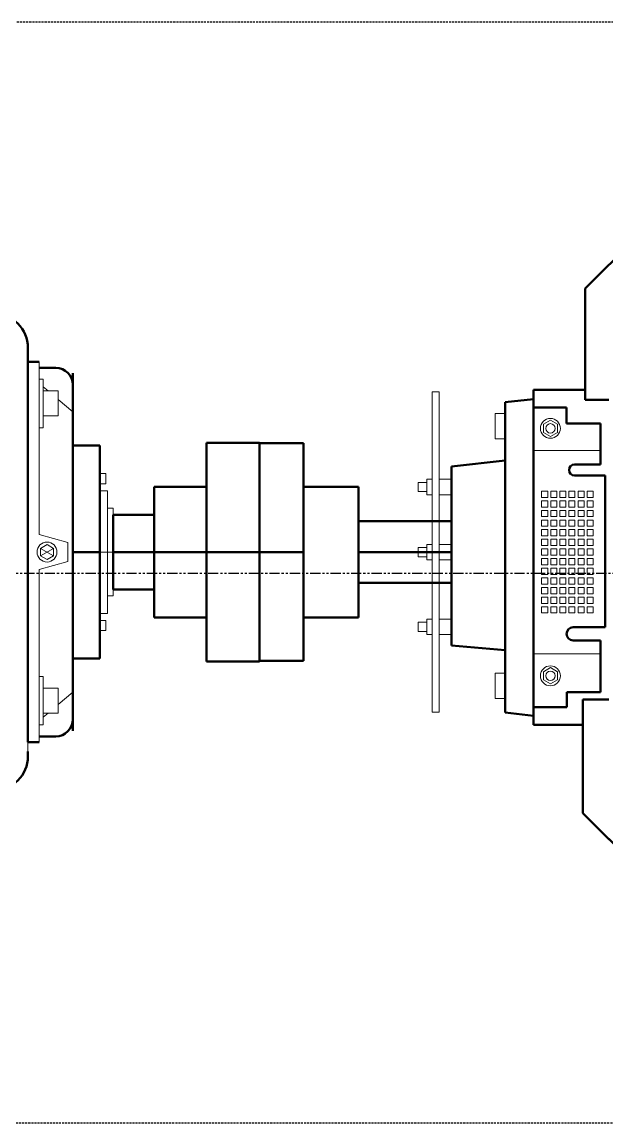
# Model space of a CAD drawing. Header units: inches. Extents: x 86328 to 235202, y 68629 to 184293.
# Drawn here: x 144101 to 144817, y 130718 to 132065 of the extents above; entities that cross this region are included whole.
import ezdxf

# ---------------------------------------------------------------- set-up
doc = ezdxf.new("R2010")
doc.units = ezdxf.units.IN
doc.header["$MEASUREMENT"] = 0
doc.linetypes.add('HIDDEN', pattern=[0.375, 0.25, -0.125])
doc.linetypes.add('PHANTOM2', pattern=[1.25, 0.625, -0.125, 0.125, -0.125, 0.125, -0.125])
doc.layers.add('DIM', color=251, linetype='Continuous', lineweight=0)
doc.layers.add('M-HVAC-EQPM-NEW', color=5, linetype='Continuous')

# ---------------------------------------------------------------- blocks, each defined once
blk = doc.blocks.new('BPS')
at = {"layer": 'DIM', "color": 5, "linetype": 'HIDDEN', "lineweight": 25, "ltscale": 10}
for p, q in [((159229.5, 209140.3), (156229.5, 209140.3)), ((156229.5, 207792.8), (159229.5, 207792.8))]:
    blk.add_line(p, q, dxfattribs=at)
at = {"layer": 'DIM', "color": 5, "lineweight": 50}
for p, q in [((158231.2, 208814), (158322.4, 208905.2)), ((158231.2, 208814), (158231.2, 208677.9)), ((157549.1, 208735.8), (157549.1, 208741.5)), ((157549.1, 208724.3), (157549.1, 208735.8)), ((157549.1, 208491.6), (157549.1, 208724.3)), ((157549.1, 208724.3), (157562.7, 208724.3)), ((157583, 208717.2), (157562.7, 208717.2)), ((157604.1, 208710.4), (157604.1, 208287.1)), ((157604.1, 208272.8), (157604.1, 208696.1)), ((158167.8, 208667.1), (158167.8, 208690.2)), ((158167.8, 208690.2), (158231.2, 208690.2)), ((158133.3, 208675.2), (158167.8, 208678.7)), ((158133.3, 208603.6), (158133.3, 208675.2)), ((158231.2, 208677.9), (158260.3, 208677.9)), ((158208.5, 208668.5), (158167.8, 208668.5)), ((158167.8, 208668.5), (158167.8, 208667.1)), ((158167.8, 208667.1), (158167.8, 208301.8)), ((158208.5, 208648.9), (158208.5, 208668.5)), ((158249.9, 208648.9), (158208.5, 208648.9)), ((158249.9, 208598.9), (158249.9, 208648.9)), ((157604.1, 208491.6), (157604.1, 208621.9)), ((157604.1, 208621.9), (157637, 208621.9)), ((157637, 208621.9), (157637, 208491.6)), ((157767.6, 208491.6), (157767.6, 208625.4)), ((157767.6, 208625.4), (157832.7, 208625.4)), ((157832.7, 208625.4), (157832.7, 208491.6)), ((157886.5, 208624.9), (157832.7, 208624.9)), ((157832.7, 208624.9), (157832.7, 208491.6)), ((157886.5, 208491.6), (157886.5, 208624.9)), ((158067.7, 208596.1), (158133.3, 208603.6)), ((158133.3, 208603.6), (158133.3, 208368.9)), ((158067.7, 208377.3), (158067.7, 208596.1)), ((158218.3, 208598.9), (158249.9, 208598.9)), ((158255.5, 208585.1), (158218.3, 208585.1)), ((158255.5, 208399.5), (158255.5, 208585.1)), ((157767.6, 208571.6), (157703.4, 208571.6)), ((157703.4, 208571.6), (157703.4, 208491.6)), ((157767.6, 208491.6), (157767.6, 208571.6)), ((157886.5, 208411.6), (157886.5, 208571.6)), ((157886.5, 208571.6), (157953.5, 208571.6)), ((157953.5, 208571.6), (157953.5, 208411.6)), ((157703.4, 208537.2), (157653.5, 208537.2)), ((157653.5, 208537.2), (157653.5, 208491.6)), ((157703.4, 208491.6), (157703.4, 208537.2)), ((158067.7, 208529.2), (157953.5, 208529.2)), ((157953.5, 208529.2), (157953.5, 208491.6)), ((158067.7, 208491.6), (158067.7, 208529.2)), ((157549.1, 208491.6), (157549.1, 208258.9)), ((157637, 208491.6), (157604.1, 208491.6)), ((157637, 208491.6), (157604.1, 208491.6)), ((157604.1, 208491.6), (157604.1, 208361.2)), ((157637, 208361.2), (157637, 208491.6)), ((157653.5, 208491.6), (157703.4, 208491.6)), ((157653.5, 208491.6), (157703.4, 208491.6)), ((157653.5, 208445.9), (157653.5, 208491.6)), ((157703.4, 208491.6), (157767.6, 208491.6)), ((157703.4, 208491.6), (157703.4, 208445.9)), ((157703.4, 208491.6), (157767.6, 208491.6)), ((157703.4, 208411.6), (157703.4, 208491.6)), ((157832.7, 208491.6), (157767.6, 208491.6)), ((157832.7, 208491.6), (157767.6, 208491.6)), ((157767.6, 208491.6), (157767.6, 208357.7)), ((157767.6, 208491.6), (157767.6, 208411.6)), ((157832.7, 208491.6), (157886.5, 208491.6)), ((157832.7, 208358.3), (157832.7, 208491.6)), ((157832.7, 208491.6), (157886.5, 208491.6)), ((157832.7, 208357.7), (157832.7, 208491.6)), ((157886.5, 208491.6), (157886.5, 208358.3)), ((157953.5, 208491.6), (158067.7, 208491.6)), ((157953.5, 208454), (157953.5, 208491.6)), ((157953.5, 208491.6), (158067.7, 208491.6)), ((158067.7, 208491.6), (158067.7, 208454)), ((157703.4, 208445.9), (157653.5, 208445.9)), ((158067.7, 208454), (157953.5, 208454)), ((157767.6, 208411.6), (157703.4, 208411.6)), ((157953.5, 208411.6), (157886.5, 208411.6)), ((158216.4, 208399.5), (158255.5, 208399.5)), ((158133.3, 208371.4), (158067.7, 208377.3)), ((158249.9, 208383.4), (158216.4, 208383.4)), ((158249.9, 208320.1), (158249.9, 208383.4)), ((157604.1, 208361.2), (157637, 208361.2)), ((158133.3, 208295.4), (158133.3, 208371.4)), ((157767.6, 208357.7), (157832.7, 208357.7)), ((157886.5, 208358.3), (157832.7, 208358.3)), ((158208.8, 208301.8), (158208.8, 208320.1)), ((158208.8, 208320.1), (158249.9, 208320.1)), ((158260.3, 208311), (158228.4, 208311)), ((158228.4, 208311), (158228.4, 208172)), ((158167.8, 208291), (158133.3, 208295.4)), ((158167.8, 208301.8), (158208.8, 208301.8)), ((158167.8, 208301.8), (158167.8, 208280.3)), ((158167.8, 208280.3), (158228.4, 208280.3)), ((157583, 208266), (157562.7, 208266)), ((157549.1, 208258.9), (157562.7, 208258.9)), ((157549.1, 208247.4), (157549.1, 208241.7)), ((158228.4, 208172), (158322.4, 208078)), ((158231.2, 208169.2), (158322.4, 208078))]:
    blk.add_line(p, q, dxfattribs=at)
at = {"layer": 'DIM', "color": 5, "linetype": 'Continuous'}
for p, q in [((157562.7, 208512.9), (157562.7, 208724.3)), ((157562.7, 208643.8), (157562.7, 208703.3)), ((157562.7, 208703.3), (157567.7, 208703.3)), ((157567.7, 208703.3), (157567.7, 208643.8)), ((157567.7, 208693.9), (157573.8, 208688.8)), ((157567.7, 208688.8), (157586.2, 208688.8)), ((157567.7, 208658.2), (157567.7, 208688.8)), ((157586.2, 208688.8), (157586.2, 208658.2)), ((158043.9, 208687.5), (158052.3, 208687.5)), ((158043.9, 208295.6), (158043.9, 208687.5)), ((158052.3, 208687.5), (158052.3, 208295.6)), ((157586.2, 208678.3), (157604.1, 208663.3)), ((157586.2, 208658.2), (157567.7, 208658.2)), ((158133.3, 208661), (158121.1, 208661)), ((158121.1, 208661), (158121.1, 208630.2)), ((158133.3, 208630.2), (158133.3, 208661)), ((157567.7, 208643.8), (157562.7, 208643.8)), ((158188.6, 208653), (158180, 208648)), ((158180, 208648), (158180, 208638.1)), ((158197.2, 208648), (158188.6, 208653)), ((158197.2, 208638.1), (158197.2, 208648)), ((158121.1, 208630.2), (158133.3, 208630.2)), ((158180, 208638.1), (158188.6, 208633.1)), ((158188.6, 208633.1), (158197.2, 208638.1)), ((158249.9, 208616), (158167.8, 208616)), ((157637, 208587.7), (157644.3, 208587.7)), ((157637, 208575.2), (157637, 208587.7)), ((157644.3, 208587.7), (157644.3, 208575.2)), ((158037.5, 208576.9), (158026.9, 208576.9)), ((158026.9, 208576.9), (158026.9, 208565.6)), ((158037.5, 208580.7), (158043.9, 208580.7)), ((158037.5, 208561.8), (158037.5, 208580.7)), ((158037.5, 208565.6), (158037.5, 208576.9)), ((158043.9, 208580.7), (158043.9, 208561.8)), ((158052.3, 208580.7), (158067.7, 208580.7)), ((158052.3, 208561.8), (158052.3, 208580.7)), ((158067.7, 208580.7), (158067.7, 208561.8)), ((157644.3, 208575.2), (157637, 208575.2)), ((157646.5, 208566.6), (157637, 208566.6)), ((157637, 208566.6), (157637, 208491.6)), ((157646.5, 208491.6), (157646.5, 208566.6)), ((158026.9, 208565.6), (158037.5, 208565.6)), ((158185.3, 208566.1), (158177.9, 208566.1)), ((158177.9, 208566.1), (158177.9, 208558.5)), ((158185.3, 208558.5), (158185.3, 208566.1)), ((158196.4, 208566.1), (158189, 208566.1)), ((158189, 208566.1), (158189, 208558.5)), ((158196.4, 208558.5), (158196.4, 208566.1)), ((158207.6, 208566.1), (158200.2, 208566.1)), ((158200.2, 208566.1), (158200.2, 208558.5)), ((158207.6, 208558.5), (158207.6, 208566.1)), ((158218.7, 208566.1), (158211.3, 208566.1)), ((158211.3, 208566.1), (158211.3, 208558.5)), ((158218.7, 208558.5), (158218.7, 208566.1)), ((158229.9, 208566.1), (158222.5, 208566.1)), ((158222.5, 208566.1), (158222.5, 208558.5)), ((158229.9, 208558.5), (158229.9, 208566.1)), ((158241, 208566.1), (158233.6, 208566.1)), ((158233.6, 208566.1), (158233.6, 208558.5)), ((158241, 208558.5), (158241, 208566.1)), ((158043.9, 208561.8), (158037.5, 208561.8)), ((158067.7, 208561.8), (158052.3, 208561.8)), ((158177.9, 208558.5), (158185.3, 208558.5)), ((158185.3, 208554.3), (158177.9, 208554.3)), ((158177.9, 208554.3), (158177.9, 208546.7)), ((158185.3, 208546.7), (158185.3, 208554.3)), ((158189, 208558.5), (158196.4, 208558.5)), ((158196.4, 208554.3), (158189, 208554.3)), ((158189, 208554.3), (158189, 208546.7)), ((158196.4, 208546.7), (158196.4, 208554.3)), ((158200.2, 208558.5), (158207.6, 208558.5)), ((158207.6, 208554.3), (158200.2, 208554.3)), ((158200.2, 208554.3), (158200.2, 208546.7)), ((158207.6, 208546.7), (158207.6, 208554.3)), ((158211.3, 208558.5), (158218.7, 208558.5)), ((158218.7, 208554.3), (158211.3, 208554.3)), ((158211.3, 208554.3), (158211.3, 208546.7)), ((158218.7, 208546.7), (158218.7, 208554.3)), ((158222.5, 208558.5), (158229.9, 208558.5)), ((158229.9, 208554.3), (158222.5, 208554.3)), ((158222.5, 208554.3), (158222.5, 208546.7)), ((158229.9, 208546.7), (158229.9, 208554.3)), ((158233.6, 208558.5), (158241, 208558.5)), ((158241, 208554.3), (158233.6, 208554.3)), ((158233.6, 208554.3), (158233.6, 208546.7)), ((158241, 208546.7), (158241, 208554.3)), ((157653.5, 208545.3), (157646.5, 208545.3)), ((157646.5, 208545.3), (157646.5, 208491.6)), ((157653.5, 208491.6), (157653.5, 208545.3)), ((158177.9, 208546.7), (158185.3, 208546.7)), ((158185.3, 208542.5), (158177.9, 208542.5)), ((158177.9, 208542.5), (158177.9, 208534.9)), ((158185.3, 208534.9), (158185.3, 208542.5)), ((158189, 208546.7), (158196.4, 208546.7)), ((158196.4, 208542.5), (158189, 208542.5)), ((158189, 208542.5), (158189, 208534.9)), ((158196.4, 208534.9), (158196.4, 208542.5)), ((158200.2, 208546.7), (158207.6, 208546.7)), ((158207.6, 208542.5), (158200.2, 208542.5)), ((158200.2, 208542.5), (158200.2, 208534.9)), ((158207.6, 208534.9), (158207.6, 208542.5)), ((158211.3, 208546.7), (158218.7, 208546.7)), ((158218.7, 208542.5), (158211.3, 208542.5)), ((158211.3, 208542.5), (158211.3, 208534.9)), ((158218.7, 208534.9), (158218.7, 208542.5)), ((158222.5, 208546.7), (158229.9, 208546.7)), ((158229.9, 208542.5), (158222.5, 208542.5)), ((158222.5, 208542.5), (158222.5, 208534.9)), ((158229.9, 208534.9), (158229.9, 208542.5)), ((158233.6, 208546.7), (158241, 208546.7)), ((158241, 208542.5), (158233.6, 208542.5)), ((158233.6, 208542.5), (158233.6, 208534.9)), ((158241, 208534.9), (158241, 208542.5)), ((158177.9, 208534.9), (158185.3, 208534.9)), ((158185.3, 208530.8), (158177.9, 208530.8)), ((158177.9, 208530.8), (158177.9, 208523.1)), ((158177.9, 208523.1), (158185.3, 208523.1)), ((158185.3, 208523.1), (158185.3, 208530.8)), ((158189, 208534.9), (158196.4, 208534.9)), ((158196.4, 208530.8), (158189, 208530.8)), ((158189, 208530.8), (158189, 208523.1)), ((158189, 208523.1), (158196.4, 208523.1)), ((158196.4, 208523.1), (158196.4, 208530.8)), ((158200.2, 208534.9), (158207.6, 208534.9)), ((158207.6, 208530.8), (158200.2, 208530.8)), ((158200.2, 208530.8), (158200.2, 208523.1)), ((158200.2, 208523.1), (158207.6, 208523.1)), ((158207.6, 208523.1), (158207.6, 208530.8)), ((158211.3, 208534.9), (158218.7, 208534.9)), ((158218.7, 208530.8), (158211.3, 208530.8)), ((158211.3, 208530.8), (158211.3, 208523.1)), ((158211.3, 208523.1), (158218.7, 208523.1)), ((158218.7, 208523.1), (158218.7, 208530.8)), ((158222.5, 208534.9), (158229.9, 208534.9)), ((158229.9, 208530.8), (158222.5, 208530.8)), ((158222.5, 208530.8), (158222.5, 208523.1)), ((158222.5, 208523.1), (158229.9, 208523.1)), ((158229.9, 208523.1), (158229.9, 208530.8)), ((158233.6, 208534.9), (158241, 208534.9)), ((158241, 208530.8), (158233.6, 208530.8)), ((158233.6, 208530.8), (158233.6, 208523.1)), ((158233.6, 208523.1), (158241, 208523.1)), ((158241, 208523.1), (158241, 208530.8)), ((157562.7, 208512.9), (157597.7, 208503.2)), ((158185.3, 208519), (158177.9, 208519)), ((158177.9, 208519), (158177.9, 208511.4)), ((158177.9, 208511.4), (158185.3, 208511.4)), ((158185.3, 208511.4), (158185.3, 208519)), ((158196.4, 208519), (158189, 208519)), ((158189, 208519), (158189, 208511.4)), ((158189, 208511.4), (158196.4, 208511.4)), ((158196.4, 208511.4), (158196.4, 208519)), ((158207.6, 208519), (158200.2, 208519)), ((158200.2, 208519), (158200.2, 208511.4)), ((158200.2, 208511.4), (158207.6, 208511.4)), ((158207.6, 208511.4), (158207.6, 208519)), ((158218.7, 208519), (158211.3, 208519)), ((158211.3, 208519), (158211.3, 208511.4)), ((158211.3, 208511.4), (158218.7, 208511.4)), ((158218.7, 208511.4), (158218.7, 208519)), ((158229.9, 208519), (158222.5, 208519)), ((158222.5, 208519), (158222.5, 208511.4)), ((158222.5, 208511.4), (158229.9, 208511.4)), ((158229.9, 208511.4), (158229.9, 208519)), ((158241, 208519), (158233.6, 208519)), ((158233.6, 208519), (158233.6, 208511.4)), ((158233.6, 208511.4), (158241, 208511.4)), ((158241, 208511.4), (158241, 208519)), ((157564.5, 208496.1), (157572.4, 208500.7)), ((157572.4, 208500.7), (157564.5, 208496.1)), ((157564.5, 208487), (157564.5, 208496.1)), ((157564.5, 208496.1), (157580.3, 208487)), ((157564.5, 208496.1), (157564.5, 208487)), ((157564.5, 208487), (157580.3, 208496.1)), ((157572.4, 208500.7), (157580.3, 208496.1)), ((157580.3, 208496.1), (157572.4, 208500.7)), ((157580.3, 208496.1), (157580.3, 208487)), ((157580.3, 208487), (157580.3, 208496.1)), ((157597.7, 208503.2), (157597.7, 208491.6)), ((158037.5, 208497.3), (158026.9, 208497.3)), ((158026.9, 208497.3), (158026.9, 208485.9)), ((158037.5, 208501), (158043.9, 208501)), ((158037.5, 208482.1), (158037.5, 208501)), ((158037.5, 208485.9), (158037.5, 208497.3)), ((158043.9, 208501), (158043.9, 208482.1)), ((158052.3, 208501), (158067.7, 208501)), ((158052.3, 208482.1), (158052.3, 208501)), ((158067.7, 208501), (158067.7, 208482.1)), ((158185.3, 208507.2), (158177.9, 208507.2)), ((158177.9, 208507.2), (158177.9, 208499.6)), ((158177.9, 208499.6), (158185.3, 208499.6)), ((158177.9, 208495.4), (158185.3, 208495.4)), ((158177.9, 208487.8), (158177.9, 208495.4)), ((158185.3, 208499.6), (158185.3, 208507.2)), ((158185.3, 208495.4), (158185.3, 208487.8)), ((158196.4, 208507.2), (158189, 208507.2)), ((158189, 208507.2), (158189, 208499.6)), ((158189, 208499.6), (158196.4, 208499.6)), ((158189, 208495.4), (158196.4, 208495.4)), ((158189, 208487.8), (158189, 208495.4)), ((158196.4, 208499.6), (158196.4, 208507.2)), ((158196.4, 208495.4), (158196.4, 208487.8)), ((158207.6, 208507.2), (158200.2, 208507.2)), ((158200.2, 208507.2), (158200.2, 208499.6)), ((158200.2, 208499.6), (158207.6, 208499.6)), ((158200.2, 208495.4), (158207.6, 208495.4)), ((158200.2, 208487.8), (158200.2, 208495.4)), ((158207.6, 208499.6), (158207.6, 208507.2)), ((158207.6, 208495.4), (158207.6, 208487.8)), ((158218.7, 208507.2), (158211.3, 208507.2)), ((158211.3, 208507.2), (158211.3, 208499.6)), ((158211.3, 208499.6), (158218.7, 208499.6)), ((158211.3, 208495.4), (158218.7, 208495.4)), ((158211.3, 208487.8), (158211.3, 208495.4)), ((158218.7, 208499.6), (158218.7, 208507.2)), ((158218.7, 208495.4), (158218.7, 208487.8)), ((158229.9, 208507.2), (158222.5, 208507.2)), ((158222.5, 208507.2), (158222.5, 208499.6)), ((158222.5, 208499.6), (158229.9, 208499.6)), ((158222.5, 208495.4), (158229.9, 208495.4)), ((158222.5, 208487.8), (158222.5, 208495.4)), ((158229.9, 208499.6), (158229.9, 208507.2)), ((158229.9, 208495.4), (158229.9, 208487.8)), ((158241, 208507.2), (158233.6, 208507.2)), ((158233.6, 208507.2), (158233.6, 208499.6)), ((158233.6, 208499.6), (158241, 208499.6)), ((158233.6, 208495.4), (158241, 208495.4)), ((158233.6, 208487.8), (158233.6, 208495.4)), ((158241, 208499.6), (158241, 208507.2)), ((158241, 208495.4), (158241, 208487.8)), ((157572.4, 208482.5), (157564.5, 208487)), ((157564.5, 208487), (157572.4, 208482.5)), ((157580.3, 208487), (157572.4, 208482.5)), ((157572.4, 208482.5), (157580.3, 208487)), ((157597.7, 208479.9), (157597.7, 208491.6)), ((157637, 208491.6), (157646.5, 208491.6)), ((157637, 208491.6), (157646.5, 208491.6)), ((157637, 208416.5), (157637, 208491.6)), ((157646.5, 208491.6), (157653.5, 208491.6)), ((157646.5, 208491.6), (157646.5, 208416.5)), ((157646.5, 208491.6), (157653.5, 208491.6)), ((157646.5, 208437.9), (157646.5, 208491.6)), ((157653.5, 208491.6), (157653.5, 208437.9)), ((158026.9, 208485.9), (158037.5, 208485.9)), ((158043.9, 208482.1), (158037.5, 208482.1)), ((158067.7, 208482.1), (158052.3, 208482.1)), ((158185.3, 208487.8), (158177.9, 208487.8)), ((158177.9, 208483.6), (158185.3, 208483.6)), ((158177.9, 208476), (158177.9, 208483.6)), ((158185.3, 208483.6), (158185.3, 208476)), ((158196.4, 208487.8), (158189, 208487.8)), ((158189, 208483.6), (158196.4, 208483.6)), ((158189, 208476), (158189, 208483.6)), ((158196.4, 208483.6), (158196.4, 208476)), ((158207.6, 208487.8), (158200.2, 208487.8)), ((158200.2, 208483.6), (158207.6, 208483.6)), ((158200.2, 208476), (158200.2, 208483.6)), ((158207.6, 208483.6), (158207.6, 208476)), ((158218.7, 208487.8), (158211.3, 208487.8)), ((158211.3, 208483.6), (158218.7, 208483.6)), ((158211.3, 208476), (158211.3, 208483.6)), ((158218.7, 208483.6), (158218.7, 208476)), ((158229.9, 208487.8), (158222.5, 208487.8)), ((158222.5, 208483.6), (158229.9, 208483.6)), ((158222.5, 208476), (158222.5, 208483.6)), ((158229.9, 208483.6), (158229.9, 208476)), ((158241, 208487.8), (158233.6, 208487.8)), ((158233.6, 208483.6), (158241, 208483.6)), ((158233.6, 208476), (158233.6, 208483.6)), ((158241, 208483.6), (158241, 208476)), ((157562.7, 208470.2), (157597.7, 208479.9)), ((157562.7, 208470.2), (157562.7, 208258.9)), ((158185.3, 208476), (158177.9, 208476)), ((158177.9, 208471.8), (158185.3, 208471.8)), ((158177.9, 208464.2), (158177.9, 208471.8)), ((158185.3, 208471.8), (158185.3, 208464.2)), ((158196.4, 208476), (158189, 208476)), ((158189, 208471.8), (158196.4, 208471.8)), ((158189, 208464.2), (158189, 208471.8)), ((158196.4, 208471.8), (158196.4, 208464.2)), ((158207.6, 208476), (158200.2, 208476)), ((158200.2, 208471.8), (158207.6, 208471.8)), ((158200.2, 208464.2), (158200.2, 208471.8)), ((158207.6, 208471.8), (158207.6, 208464.2)), ((158218.7, 208476), (158211.3, 208476)), ((158211.3, 208471.8), (158218.7, 208471.8)), ((158211.3, 208464.2), (158211.3, 208471.8)), ((158218.7, 208471.8), (158218.7, 208464.2)), ((158229.9, 208476), (158222.5, 208476)), ((158222.5, 208471.8), (158229.9, 208471.8)), ((158222.5, 208464.2), (158222.5, 208471.8)), ((158229.9, 208471.8), (158229.9, 208464.2)), ((158241, 208476), (158233.6, 208476)), ((158233.6, 208471.8), (158241, 208471.8)), ((158233.6, 208464.2), (158233.6, 208471.8)), ((158241, 208471.8), (158241, 208464.2)), ((158185.3, 208464.2), (158177.9, 208464.2)), ((158177.9, 208460), (158185.3, 208460)), ((158177.9, 208452.4), (158177.9, 208460)), ((158185.3, 208460), (158185.3, 208452.4)), ((158196.4, 208464.2), (158189, 208464.2)), ((158189, 208460), (158196.4, 208460)), ((158189, 208452.4), (158189, 208460)), ((158196.4, 208460), (158196.4, 208452.4)), ((158207.6, 208464.2), (158200.2, 208464.2)), ((158200.2, 208460), (158207.6, 208460)), ((158200.2, 208452.4), (158200.2, 208460)), ((158207.6, 208460), (158207.6, 208452.4)), ((158218.7, 208464.2), (158211.3, 208464.2)), ((158211.3, 208460), (158218.7, 208460)), ((158211.3, 208452.4), (158211.3, 208460)), ((158218.7, 208460), (158218.7, 208452.4)), ((158229.9, 208464.2), (158222.5, 208464.2)), ((158222.5, 208460), (158229.9, 208460)), ((158222.5, 208452.4), (158222.5, 208460)), ((158229.9, 208460), (158229.9, 208452.4)), ((158241, 208464.2), (158233.6, 208464.2)), ((158233.6, 208460), (158241, 208460)), ((158233.6, 208452.4), (158233.6, 208460)), ((158241, 208460), (158241, 208452.4)), ((158185.3, 208452.4), (158177.9, 208452.4)), ((158177.9, 208448.2), (158185.3, 208448.2)), ((158177.9, 208440.6), (158177.9, 208448.2)), ((158185.3, 208448.2), (158185.3, 208440.6)), ((158196.4, 208452.4), (158189, 208452.4)), ((158189, 208448.2), (158196.4, 208448.2)), ((158189, 208440.6), (158189, 208448.2)), ((158196.4, 208448.2), (158196.4, 208440.6)), ((158207.6, 208452.4), (158200.2, 208452.4)), ((158200.2, 208448.2), (158207.6, 208448.2)), ((158200.2, 208440.6), (158200.2, 208448.2)), ((158207.6, 208448.2), (158207.6, 208440.6)), ((158218.7, 208452.4), (158211.3, 208452.4)), ((158211.3, 208448.2), (158218.7, 208448.2)), ((158211.3, 208440.6), (158211.3, 208448.2)), ((158218.7, 208448.2), (158218.7, 208440.6)), ((158229.9, 208452.4), (158222.5, 208452.4)), ((158222.5, 208448.2), (158229.9, 208448.2)), ((158222.5, 208440.6), (158222.5, 208448.2)), ((158229.9, 208448.2), (158229.9, 208440.6)), ((158241, 208452.4), (158233.6, 208452.4)), ((158233.6, 208448.2), (158241, 208448.2)), ((158233.6, 208440.6), (158233.6, 208448.2)), ((158241, 208448.2), (158241, 208440.6)), ((157653.5, 208437.9), (157646.5, 208437.9)), ((158185.3, 208440.6), (158177.9, 208440.6)), ((158177.9, 208436.4), (158185.3, 208436.4)), ((158177.9, 208428.8), (158177.9, 208436.4)), ((158185.3, 208428.8), (158177.9, 208428.8)), ((158185.3, 208436.4), (158185.3, 208428.8)), ((158196.4, 208440.6), (158189, 208440.6)), ((158189, 208436.4), (158196.4, 208436.4)), ((158189, 208428.8), (158189, 208436.4)), ((158196.4, 208428.8), (158189, 208428.8)), ((158196.4, 208436.4), (158196.4, 208428.8)), ((158207.6, 208440.6), (158200.2, 208440.6)), ((158200.2, 208436.4), (158207.6, 208436.4)), ((158200.2, 208428.8), (158200.2, 208436.4)), ((158207.6, 208428.8), (158200.2, 208428.8)), ((158207.6, 208436.4), (158207.6, 208428.8)), ((158218.7, 208440.6), (158211.3, 208440.6)), ((158211.3, 208436.4), (158218.7, 208436.4)), ((158211.3, 208428.8), (158211.3, 208436.4)), ((158218.7, 208428.8), (158211.3, 208428.8)), ((158218.7, 208436.4), (158218.7, 208428.8)), ((158229.9, 208440.6), (158222.5, 208440.6)), ((158222.5, 208436.4), (158229.9, 208436.4)), ((158222.5, 208428.8), (158222.5, 208436.4)), ((158229.9, 208428.8), (158222.5, 208428.8)), ((158229.9, 208436.4), (158229.9, 208428.8)), ((158241, 208440.6), (158233.6, 208440.6)), ((158233.6, 208436.4), (158241, 208436.4)), ((158233.6, 208428.8), (158233.6, 208436.4)), ((158241, 208428.8), (158233.6, 208428.8)), ((158241, 208436.4), (158241, 208428.8)), ((157646.5, 208416.5), (157637, 208416.5)), ((158177.9, 208424.6), (158185.3, 208424.6)), ((158177.9, 208417), (158177.9, 208424.6)), ((158185.3, 208417), (158177.9, 208417)), ((158185.3, 208424.6), (158185.3, 208417)), ((158189, 208424.6), (158196.4, 208424.6)), ((158189, 208417), (158189, 208424.6)), ((158196.4, 208417), (158189, 208417)), ((158196.4, 208424.6), (158196.4, 208417)), ((158200.2, 208424.6), (158207.6, 208424.6)), ((158200.2, 208417), (158200.2, 208424.6)), ((158207.6, 208417), (158200.2, 208417)), ((158207.6, 208424.6), (158207.6, 208417)), ((158211.3, 208424.6), (158218.7, 208424.6)), ((158211.3, 208417), (158211.3, 208424.6)), ((158218.7, 208417), (158211.3, 208417)), ((158218.7, 208424.6), (158218.7, 208417)), ((158222.5, 208424.6), (158229.9, 208424.6)), ((158222.5, 208417), (158222.5, 208424.6)), ((158229.9, 208417), (158222.5, 208417)), ((158229.9, 208424.6), (158229.9, 208417)), ((158233.6, 208424.6), (158241, 208424.6)), ((158233.6, 208417), (158233.6, 208424.6)), ((158241, 208417), (158233.6, 208417)), ((158241, 208424.6), (158241, 208417)), ((157644.3, 208408), (157637, 208408)), ((157637, 208408), (157637, 208395.4)), ((157644.3, 208395.4), (157644.3, 208408)), ((158037.5, 208405.8), (158026.9, 208405.8)), ((158026.9, 208405.8), (158026.9, 208394.4)), ((158037.5, 208409.5), (158043.9, 208409.5)), ((158037.5, 208390.6), (158037.5, 208409.5)), ((158037.5, 208394.4), (158037.5, 208405.8)), ((158043.9, 208409.5), (158043.9, 208390.6)), ((158052.3, 208409.5), (158067.7, 208409.5)), ((158052.3, 208390.6), (158052.3, 208409.5)), ((158067.7, 208409.5), (158067.7, 208390.6)), ((157637, 208395.4), (157644.3, 208395.4)), ((158026.9, 208394.4), (158037.5, 208394.4)), ((158043.9, 208390.6), (158037.5, 208390.6)), ((158067.7, 208390.6), (158052.3, 208390.6)), ((158249.9, 208367.2), (158167.8, 208367.2)), ((158180, 208345.1), (158188.6, 208350.1)), ((158188.6, 208350.1), (158197.2, 208345.1)), ((157567.7, 208339.4), (157562.7, 208339.4)), ((157562.7, 208339.4), (157562.7, 208279.9)), ((157567.7, 208279.9), (157567.7, 208339.4)), ((158121.1, 208312.5), (158121.1, 208343.2)), ((158121.1, 208343.2), (158133.3, 208343.2)), ((158133.3, 208343.2), (158133.3, 208312.5)), ((158180, 208335.2), (158180, 208345.1)), ((158188.6, 208330.2), (158180, 208335.2)), ((158197.2, 208335.2), (158188.6, 208330.2)), ((158197.2, 208345.1), (158197.2, 208335.2)), ((157586.2, 208324.9), (157567.7, 208324.9)), ((157567.7, 208324.9), (157567.7, 208294.4)), ((157586.2, 208294.4), (157586.2, 208324.9)), ((157586.2, 208304.8), (157604.1, 208319.9)), ((158133.3, 208312.5), (158121.1, 208312.5)), ((157567.7, 208289.3), (157573.8, 208294.4)), ((157567.7, 208294.4), (157586.2, 208294.4)), ((158052.3, 208295.6), (158043.9, 208295.6)), ((157562.7, 208279.9), (157567.7, 208279.9)), ((157549.1, 208258.9), (157549.1, 208247.4))]:
    blk.add_line(p, q, dxfattribs=at)
for centre, radius in [((158188.6, 208643), 12.2), ((158188.6, 208643), 5.74), ((157572.4, 208491.6), 12.2), ((157572.4, 208491.6), 12.2), ((158188.6, 208340.1), 12.2), ((158188.6, 208340.1), 5.74)]:
    blk.add_circle(centre, radius, dxfattribs=at)
at = {"layer": 'DIM', "color": 5, "lineweight": 50}
for centre, radius, start, end in [((157507.2, 208741.5), 41.9, 0, 90), ((157583, 208696.1), 21.1, 0, 90), ((158218.3, 208592), 6.9, 90, 270), ((158216.4, 208391.4), 8.06, 90, 270), ((157583, 208287.1), 21.1, 270, 0), ((157507.2, 208241.7), 41.9, 270, 0)]:
    blk.add_arc(centre, radius, start, end, dxfattribs=at)

msp = doc.modelspace()

# ---------------------------------------------------------------- linework, layer by layer
at = {"color": 8, "linetype": 'PHANTOM2', "ltscale": 20}
msp.add_line((175241.1, 131390.5), (142490.5, 131390.5), dxfattribs=at)

# ---------------------------------------------------------------- block references
at = {"layer": 'M-HVAC-EQPM-NEW', "color": 8}
msp.add_blockref('BPS', (-13441, -77074.9), dxfattribs=at)

doc.saveas('drawing.dxf')
